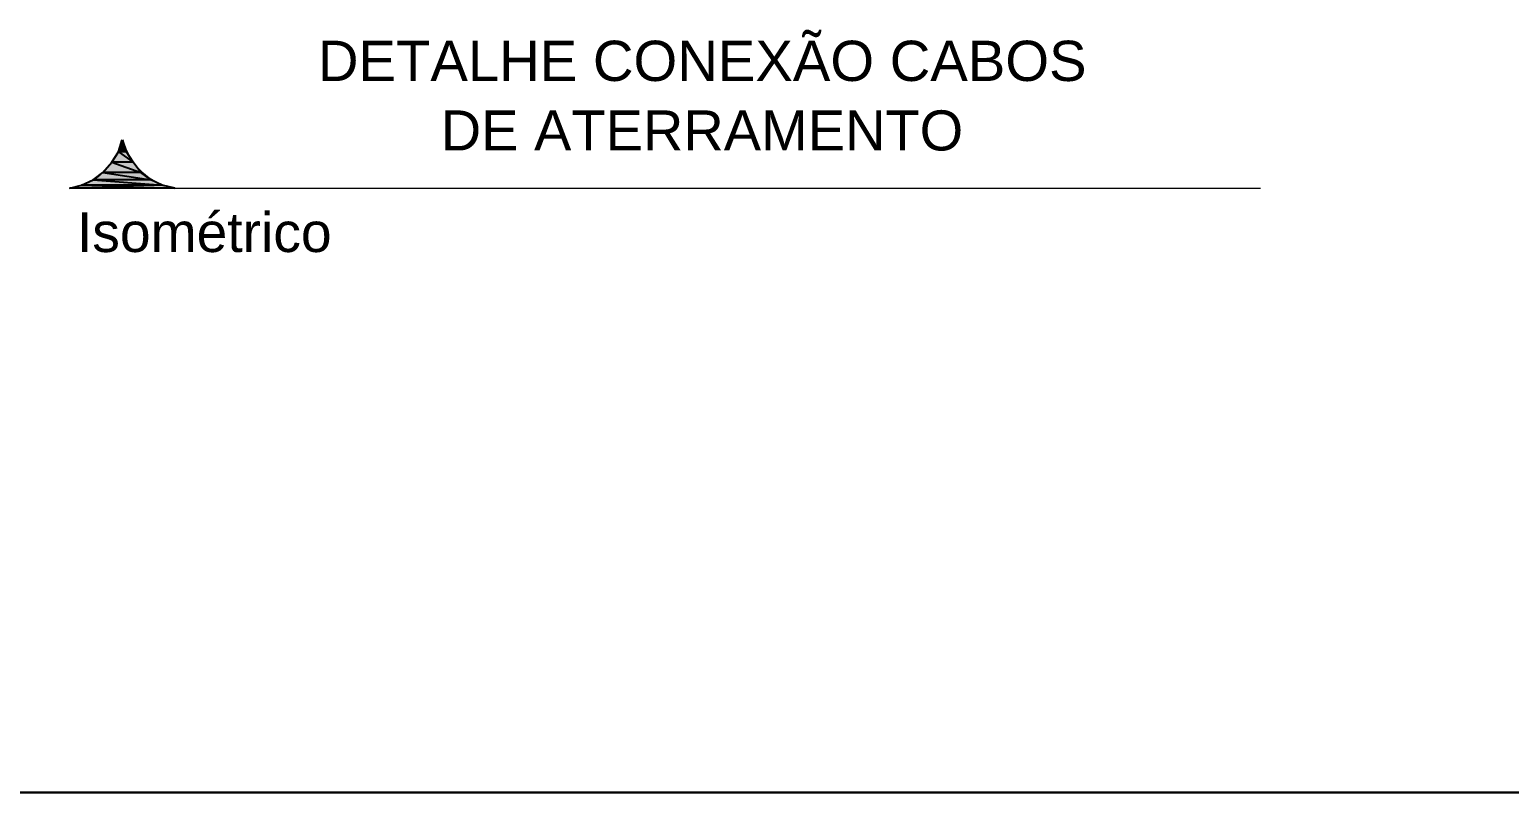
# Model space of a CAD drawing. Header units: millimetres. Extents: x 50 to 186, y -32 to 33.
# Drawn here: x 125.53 to 133.47, y -31.67 to -27.57 of the extents above; entities that cross this region are included whole.
import ezdxf

# ---------------------------------------------------------------- set-up
doc = ezdxf.new("R2010")
doc.units = ezdxf.units.MM
doc.layers.add('11 - Quadro de cargas', color=7, linetype='Continuous', lineweight=30)
doc.layers.add('Prumada Eletrica', color=40, linetype='Continuous', lineweight=30)
doc.styles.add('Arial0', font='arial.ttf', dxfattribs={"height": 3.14658})

msp = doc.modelspace()

# ---------------------------------------------------------------- hatches: boundary and pattern name
at = {"layer": 'Prumada Eletrica', "true_color": 0x000005}
msp.add_hatch(color=5, dxfattribs=at).paths.add_polyline_path([(126.025, -28.1642), (126.0474, -28.2284), (126.0055, -28.2284)])
h = msp.add_hatch(color=5, dxfattribs=at)
h.paths.add_polyline_path([(126.0474, -28.2284), (126.0055, -28.2284), (126.0837, -28.2843)])
h.paths.add_polyline_path([(126.0055, -28.2284), (126.0837, -28.2843), (125.9691, -28.2843)])
h = msp.add_hatch(color=5, dxfattribs=at)
h.paths.add_polyline_path([(126.1256, -28.3401), (125.9217, -28.3401), (126.1787, -28.3793)])
h.paths.add_polyline_path([(125.9217, -28.3401), (126.1787, -28.3793), (125.8686, -28.3793)])
h = msp.add_hatch(color=5, dxfattribs=at)
h.paths.add_polyline_path([(126.0837, -28.2843), (125.9691, -28.2843), (126.1256, -28.3401)])
h.paths.add_polyline_path([(125.9691, -28.2843), (126.1256, -28.3401), (125.9217, -28.3401)])
h = msp.add_hatch(color=5, dxfattribs=at)
h.paths.add_polyline_path([(126.2401, -28.4072), (125.8071, -28.4072), (126.3072, -28.424)])
h.paths.add_polyline_path([(125.8071, -28.4072), (126.3072, -28.424), (125.7429, -28.424)])
h = msp.add_hatch(color=5, dxfattribs=at)
h.paths.add_polyline_path([(126.1787, -28.3793), (125.8686, -28.3793), (126.2401, -28.4072)])
h.paths.add_polyline_path([(125.8686, -28.3793), (126.2401, -28.4072), (125.8071, -28.4072)])

# ---------------------------------------------------------------- linework, layer by layer
at = {"layer": '11 - Quadro de cargas'}
msp.add_line((105.5001, -31.6663), (185.5001, -31.6663), dxfattribs=at)
at = {"layer": 'Prumada Eletrica', "color": 5, "linetype": 'Continuous', "lineweight": -2, "true_color": 0x000005}
for points in [[(126.025, -28.1642), (126.0474, -28.2284), (126.0055, -28.2284)], [(126.0055, -28.2284), (126.0837, -28.2843), (125.9691, -28.2843)], [(126.0474, -28.2284), (126.0055, -28.2284), (126.0837, -28.2843)], [(125.9217, -28.3401), (126.1787, -28.3793), (125.8686, -28.3793)], [(125.9691, -28.2843), (126.1256, -28.3401), (125.9217, -28.3401)], [(126.1256, -28.3401), (125.9217, -28.3401), (126.1787, -28.3793)], [(126.0837, -28.2843), (125.9691, -28.2843), (126.1256, -28.3401)], [(125.8071, -28.4072), (126.3072, -28.424), (125.7429, -28.424)], [(125.8686, -28.3793), (126.2401, -28.4072), (125.8071, -28.4072)], [(126.2401, -28.4072), (125.8071, -28.4072), (126.3072, -28.424)], [(126.1787, -28.3793), (125.8686, -28.3793), (126.2401, -28.4072)]]:
    msp.add_lwpolyline(points, close=True, dxfattribs=at)
at = {"layer": 'Prumada Eletrica', "color": 5, "linetype": 'Continuous', "lineweight": 9, "true_color": 0x000005}
msp.add_lwpolyline([(125.7429, -28.424), (132.1344, -28.424), (132.1344, -28.424)], dxfattribs=at)
for points in [[(125.7457, -28.424), (125.8825, -28.4016), (125.9943, -28.2982), (126.025, -28.1642)], [(126.0278, -28.1642), (126.0613, -28.2982), (126.1731, -28.4016), (126.3099, -28.424)]]:
    msp.add_open_spline(points, degree=3, dxfattribs=at)

# ---------------------------------------------------------------- texts
at = {"layer": 'Prumada Eletrica', "color": 7, "true_color": 0x000007, "style": 'Arial0'}
for s, height, p in [('DETALHE CONEXÃO CABOS', 0.216063, (127.0754, -27.8483)), ('DE ATERRAMENTO', 0.21509, (127.7346, -28.2213)), ('Isométrico', 0.21217, (125.782, -28.7663))]:
    msp.add_text(s, height=height, dxfattribs=at).set_placement(p)

doc.saveas('drawing.dxf')
